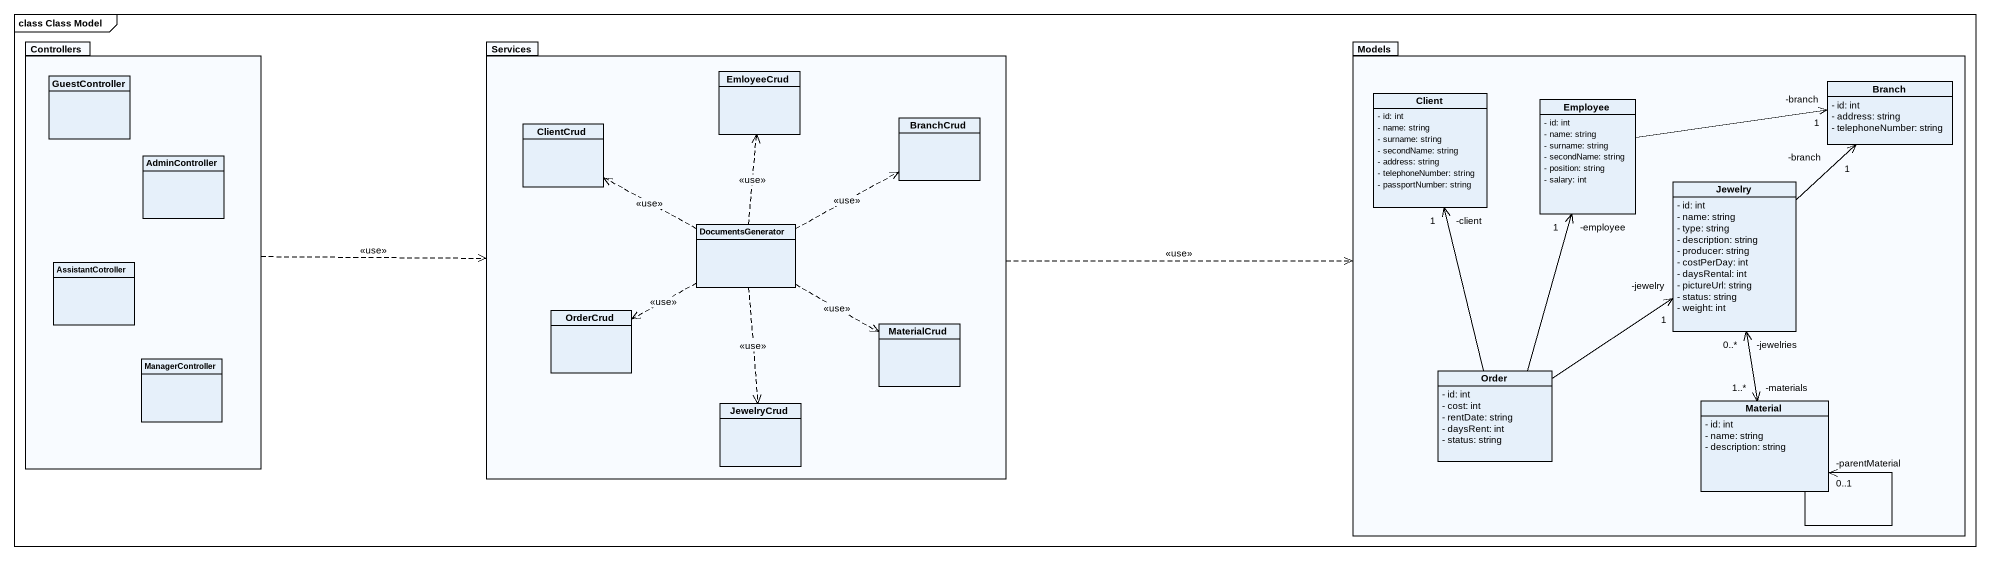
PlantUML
@startuml
mainframe class Class Model
hide circle
hide empty members
skinparam classAttributeIconSize 0
package Controllers {
  class GuestController
  class AdminController
  class AssistantCotroller
  class ManagerController
}
package Services {
  class EmloyeeCrud
  class ClientCrud
  class BranchCrud
  class DocumentsGenerator
  class OrderCrud
  class MaterialCrud
  class JewelryCrud
}
package Models {
  class Branch {
    - id: int
    - address: string
    - telephoneNumber: string
  }
  class Client {
    - id: int
    - name: string
    - surname: string
    - secondName: string
    - address: string
    - telephoneNumber: string
    - passportNumber: string
  }
  class Employee {
    - id: int
    - name: string
    - surname: string
    - secondName: string
    - position: string
    - salary: int
  }
  class Jewelry {
    - id: int
    - name: string
    - type: string
    - description: string
    - producer: string
    - costPerDay: int
    - daysRental: int
    - pictureUrl: string
    - status: string
    - weight: int
  }
  class Order {
    - id: int
    - cost: int
    - rentDate: string
    - daysRent: int
    - status: string
  }
  class Material {
    - id: int
    - name: string
    - description: string
  }
}
Controllers .right.> Services : <<use>>
Services .right.> Models : <<use>>
Employee -right-> "-branch\n1" Branch
Jewelry -up-> "-branch\n1" Branch
Jewelry "-jewelries\n0..*" <--> "-materials\n1..*" Material
DocumentsGenerator .up.> EmloyeeCrud : <<use>>
DocumentsGenerator .left.> ClientCrud : <<use>>
DocumentsGenerator .right.> BranchCrud : <<use>>
DocumentsGenerator .left.> OrderCrud : <<use>>
DocumentsGenerator .right.> MaterialCrud : <<use>>
DocumentsGenerator ..> JewelryCrud : <<use>>
Order -up-> "-client\n1" Client
Order -up-> "-employee\n1" Employee
Order -up-> "-jewelry\n1" Jewelry
Material --> "-parentMaterial\n0..1" Material
@enduml
